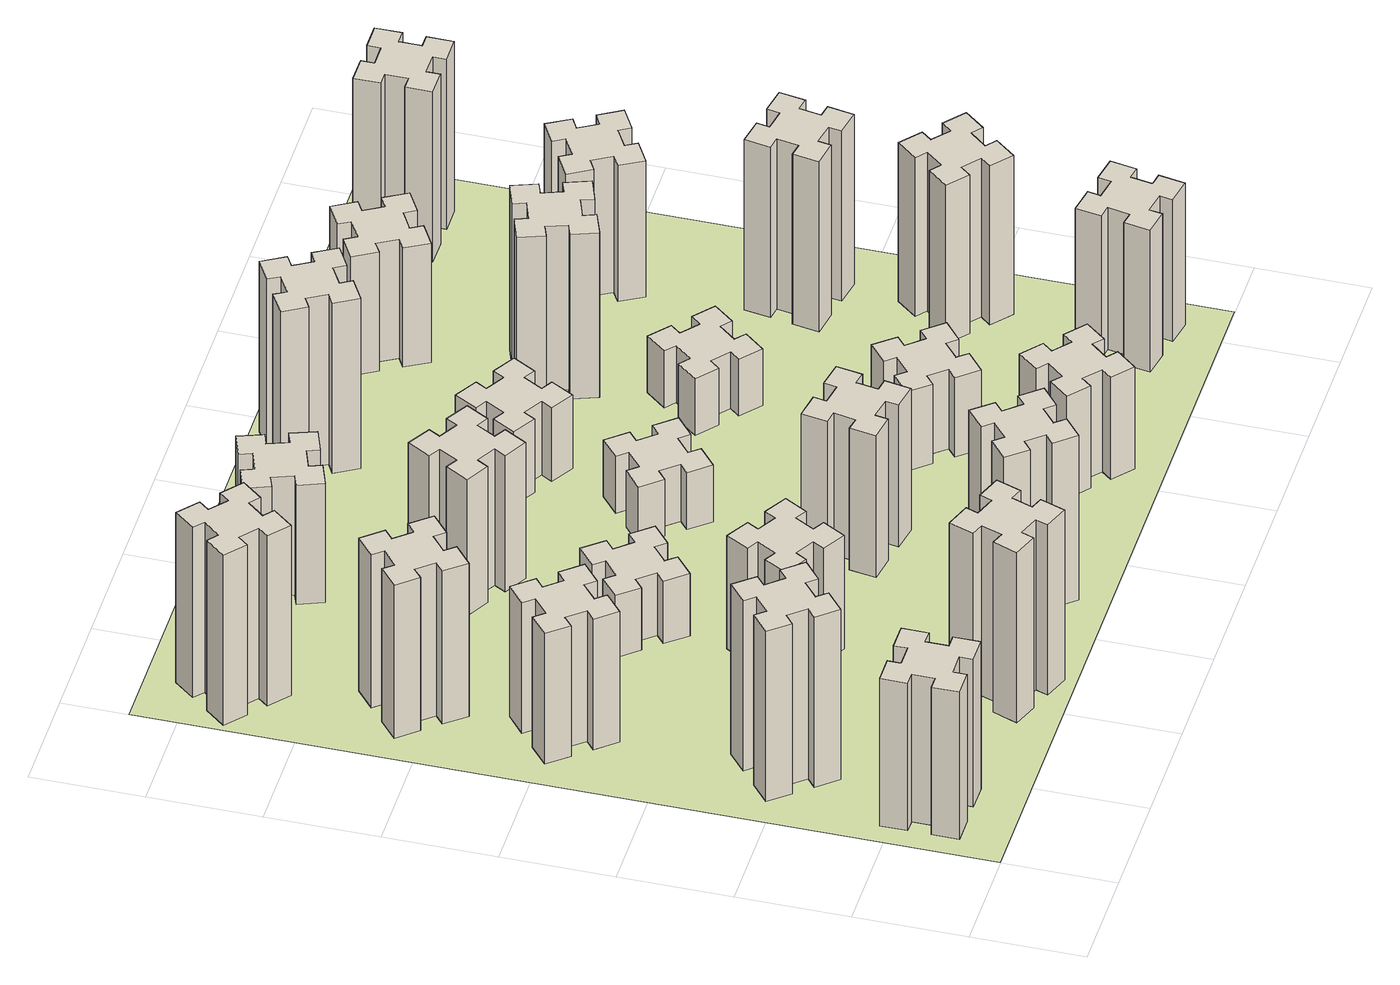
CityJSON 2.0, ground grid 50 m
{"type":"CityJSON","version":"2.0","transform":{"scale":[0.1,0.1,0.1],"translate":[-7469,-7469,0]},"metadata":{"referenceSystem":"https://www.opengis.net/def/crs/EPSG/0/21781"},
"CityObjects":{
"building1":{"type":"Building","attributes":{"class":"1000","function":"1000","usage":"1000","yearOfConstruction":2016,"roofType":"1000","measuredHeight":78,"storeysAboveGround":30,"storeysBelowGround":0},"geometry":[{"type":"Solid","lod":"1","boundaries":[[[[0,1,2,3,4,5,6,7,8,9,10,11,12,13,14,15,16,17,18,19]],[[17,16,20,21]],[[16,15,22,20]],[[15,14,23,22]],[[14,13,24,23]],[[13,12,25,24]],[[12,11,26,25]],[[11,10,27,26]],[[10,9,28,27]],[[9,8,29,28]],[[8,7,30,29]],[[7,6,31,30]],[[6,5,32,31]],[[5,4,33,32]],[[4,3,34,33]],[[3,2,35,34]],[[2,1,36,35]],[[1,0,37,36]],[[0,19,38,37]],[[19,18,39,38]],[[18,17,21,39]],[[24,25,26,27,28,29,30,31,32,33,34,35,36,37,38,39,21,20,22,23]]]]}]},
"building2":{"type":"Building","attributes":{"class":"1000","function":"1000","usage":"1000","yearOfConstruction":2016,"roofType":"1000","measuredHeight":90,"storeysAboveGround":30,"storeysBelowGround":0},"geometry":[{"type":"Solid","lod":"1","boundaries":[[[[40,41,42,43,44,45,46,47,48,49,50,51,52,53,54,55,56,57,58,59]],[[57,56,60,61]],[[56,55,62,60]],[[55,54,63,62]],[[54,53,64,63]],[[53,52,65,64]],[[52,51,66,65]],[[51,50,67,66]],[[50,49,68,67]],[[49,48,69,68]],[[48,47,70,69]],[[47,46,71,70]],[[46,45,72,71]],[[45,44,73,72]],[[44,43,74,73]],[[43,42,75,74]],[[42,41,76,75]],[[41,40,77,76]],[[40,59,78,77]],[[59,58,79,78]],[[58,57,61,79]],[[64,65,66,67,68,69,70,71,72,73,74,75,76,77,78,79,61,60,62,63]]]]}]},
"building3":{"type":"Building","attributes":{"class":"1000","function":"1000","usage":"1000","yearOfConstruction":2016,"roofType":"1000","measuredHeight":69,"storeysAboveGround":30,"storeysBelowGround":0},"geometry":[{"type":"Solid","lod":"1","boundaries":[[[[80,81,82,83,84,85,86,87,88,89,90,91,92,93,94,95,96,97,98,99]],[[97,96,100,101]],[[96,95,102,100]],[[95,94,103,102]],[[94,93,104,103]],[[93,92,105,104]],[[92,91,106,105]],[[91,90,107,106]],[[90,89,108,107]],[[89,88,109,108]],[[88,87,110,109]],[[87,86,111,110]],[[86,85,112,111]],[[85,84,113,112]],[[84,83,114,113]],[[83,82,115,114]],[[82,81,116,115]],[[81,80,117,116]],[[80,99,118,117]],[[99,98,119,118]],[[98,97,101,119]],[[104,105,106,107,108,109,110,111,112,113,114,115,116,117,118,119,101,100,102,103]]]]}]},
"building4":{"type":"Building","attributes":{"class":"1000","function":"1000","usage":"1000","yearOfConstruction":2016,"roofType":"1000","measuredHeight":81,"storeysAboveGround":30,"storeysBelowGround":0},"geometry":[{"type":"Solid","lod":"1","boundaries":[[[[120,121,122,123,124,125,126,127,128,129,130,131,132,133,134,135,136,137,138,139]],[[137,136,140,141]],[[136,135,142,140]],[[135,134,143,142]],[[134,133,144,143]],[[133,132,145,144]],[[132,131,146,145]],[[131,130,147,146]],[[130,129,148,147]],[[129,128,149,148]],[[128,127,150,149]],[[127,126,151,150]],[[126,125,152,151]],[[125,124,153,152]],[[124,123,154,153]],[[123,122,155,154]],[[122,121,156,155]],[[121,120,157,156]],[[120,139,158,157]],[[139,138,159,158]],[[138,137,141,159]],[[144,145,146,147,148,149,150,151,152,153,154,155,156,157,158,159,141,140,142,143]]]]}]},
"building5":{"type":"Building","attributes":{"class":"1000","function":"1000","usage":"1000","yearOfConstruction":2016,"roofType":"1000","measuredHeight":90,"storeysAboveGround":30,"storeysBelowGround":0},"geometry":[{"type":"Solid","lod":"1","boundaries":[[[[160,161,162,163,164,165,166,167,168,169,170,171,172,173,174,175,176,177,178,179]],[[177,176,180,181]],[[176,175,182,180]],[[175,174,183,182]],[[174,173,184,183]],[[173,172,185,184]],[[172,171,186,185]],[[171,170,187,186]],[[170,169,188,187]],[[169,168,189,188]],[[168,167,190,189]],[[167,166,191,190]],[[166,165,192,191]],[[165,164,193,192]],[[164,163,194,193]],[[163,162,195,194]],[[162,161,196,195]],[[161,160,197,196]],[[160,179,198,197]],[[179,178,199,198]],[[178,177,181,199]],[[184,185,186,187,188,189,190,191,192,193,194,195,196,197,198,199,181,180,182,183]]]]}]},
"building6":{"type":"Building","attributes":{"class":"1000","function":"1000","usage":"1000","yearOfConstruction":2016,"roofType":"1000","measuredHeight":90,"storeysAboveGround":30,"storeysBelowGround":0},"geometry":[{"type":"Solid","lod":"1","boundaries":[[[[200,201,202,203,204,205,206,207,208,209,210,211,212,213,214,215,216,217,218,219]],[[217,216,220,221]],[[216,215,222,220]],[[215,214,223,222]],[[214,213,224,223]],[[213,212,225,224]],[[212,211,226,225]],[[211,210,227,226]],[[210,209,228,227]],[[209,208,229,228]],[[208,207,230,229]],[[207,206,231,230]],[[206,205,232,231]],[[205,204,233,232]],[[204,203,234,233]],[[203,202,235,234]],[[202,201,236,235]],[[201,200,237,236]],[[200,219,238,237]],[[219,218,239,238]],[[218,217,221,239]],[[224,225,226,227,228,229,230,231,232,233,234,235,236,237,238,239,221,220,222,223]]]]}]},
"building7":{"type":"Building","attributes":{"class":"1000","function":"1000","usage":"1000","yearOfConstruction":2016,"roofType":"1000","measuredHeight":60,"storeysAboveGround":30,"storeysBelowGround":0},"geometry":[{"type":"Solid","lod":"1","boundaries":[[[[240,241,242,243,244,245,246,247,248,249,250,251,252,253,254,255,256,257,258,259]],[[257,256,260,261]],[[256,255,262,260]],[[255,254,263,262]],[[254,253,264,263]],[[253,252,265,264]],[[252,251,266,265]],[[251,250,267,266]],[[250,249,268,267]],[[249,248,269,268]],[[248,247,270,269]],[[247,246,271,270]],[[246,245,272,271]],[[245,244,273,272]],[[244,243,274,273]],[[243,242,275,274]],[[242,241,276,275]],[[241,240,277,276]],[[240,259,278,277]],[[259,258,279,278]],[[258,257,261,279]],[[264,265,266,267,268,269,270,271,272,273,274,275,276,277,278,279,261,260,262,263]]]]}]},
"building8":{"type":"Building","attributes":{"class":"1000","function":"1000","usage":"1000","yearOfConstruction":2016,"roofType":"1000","measuredHeight":33,"storeysAboveGround":30,"storeysBelowGround":0},"geometry":[{"type":"Solid","lod":"1","boundaries":[[[[280,281,282,283,284,285,286,287,288,289,290,291,292,293,294,295,296,297,298,299]],[[297,296,300,301]],[[296,295,302,300]],[[295,294,303,302]],[[294,293,304,303]],[[293,292,305,304]],[[292,291,306,305]],[[291,290,307,306]],[[290,289,308,307]],[[289,288,309,308]],[[288,287,310,309]],[[287,286,311,310]],[[286,285,312,311]],[[285,284,313,312]],[[284,283,314,313]],[[283,282,315,314]],[[282,281,316,315]],[[281,280,317,316]],[[280,299,318,317]],[[299,298,319,318]],[[298,297,301,319]],[[304,305,306,307,308,309,310,311,312,313,314,315,316,317,318,319,301,300,302,303]]]]}]},
"building9":{"type":"Building","attributes":{"class":"1000","function":"1000","usage":"1000","yearOfConstruction":2016,"roofType":"1000","measuredHeight":87,"storeysAboveGround":30,"storeysBelowGround":0},"geometry":[{"type":"Solid","lod":"1","boundaries":[[[[320,321,322,323,324,325,326,327,328,329,330,331,332,333,334,335,336,337,338,339]],[[337,336,340,341]],[[336,335,342,340]],[[335,334,343,342]],[[334,333,344,343]],[[333,332,345,344]],[[332,331,346,345]],[[331,330,347,346]],[[330,329,348,347]],[[329,328,349,348]],[[328,327,350,349]],[[327,326,351,350]],[[326,325,352,351]],[[325,324,353,352]],[[324,323,354,353]],[[323,322,355,354]],[[322,321,356,355]],[[321,320,357,356]],[[320,339,358,357]],[[339,338,359,358]],[[338,337,341,359]],[[344,345,346,347,348,349,350,351,352,353,354,355,356,357,358,359,341,340,342,343]]]]}]},
"building10":{"type":"Building","attributes":{"class":"1000","function":"1000","usage":"1000","yearOfConstruction":2016,"roofType":"1000","measuredHeight":72,"storeysAboveGround":30,"storeysBelowGround":0},"geometry":[{"type":"Solid","lod":"1","boundaries":[[[[360,361,362,363,364,365,366,367,368,369,370,371,372,373,374,375,376,377,378,379]],[[377,376,380,381]],[[376,375,382,380]],[[375,374,383,382]],[[374,373,384,383]],[[373,372,385,384]],[[372,371,386,385]],[[371,370,387,386]],[[370,369,388,387]],[[369,368,389,388]],[[368,367,390,389]],[[367,366,391,390]],[[366,365,392,391]],[[365,364,393,392]],[[364,363,394,393]],[[363,362,395,394]],[[362,361,396,395]],[[361,360,397,396]],[[360,379,398,397]],[[379,378,399,398]],[[378,377,381,399]],[[384,385,386,387,388,389,390,391,392,393,394,395,396,397,398,399,381,380,382,383]]]]}]},
"building11":{"type":"Building","attributes":{"class":"1000","function":"1000","usage":"1000","yearOfConstruction":2016,"roofType":"1000","measuredHeight":63,"storeysAboveGround":30,"storeysBelowGround":0},"geometry":[{"type":"Solid","lod":"1","boundaries":[[[[400,401,402,403,404,405,406,407,408,409,410,411,412,413,414,415,416,417,418,419]],[[417,416,420,421]],[[416,415,422,420]],[[415,414,423,422]],[[414,413,424,423]],[[413,412,425,424]],[[412,411,426,425]],[[411,410,427,426]],[[410,409,428,427]],[[409,408,429,428]],[[408,407,430,429]],[[407,406,431,430]],[[406,405,432,431]],[[405,404,433,432]],[[404,403,434,433]],[[403,402,435,434]],[[402,401,436,435]],[[401,400,437,436]],[[400,419,438,437]],[[419,418,439,438]],[[418,417,421,439]],[[424,425,426,427,428,429,430,431,432,433,434,435,436,437,438,439,421,420,422,423]]]]}]},
"building12":{"type":"Building","attributes":{"class":"1000","function":"1000","usage":"1000","yearOfConstruction":2016,"roofType":"1000","measuredHeight":75,"storeysAboveGround":30,"storeysBelowGround":0},"geometry":[{"type":"Solid","lod":"1","boundaries":[[[[440,441,442,443,444,445,446,447,448,449,450,451,452,453,454,455,456,457,458,459]],[[457,456,460,461]],[[456,455,462,460]],[[455,454,463,462]],[[454,453,464,463]],[[453,452,465,464]],[[452,451,466,465]],[[451,450,467,466]],[[450,449,468,467]],[[449,448,469,468]],[[448,447,470,469]],[[447,446,471,470]],[[446,445,472,471]],[[445,444,473,472]],[[444,443,474,473]],[[443,442,475,474]],[[442,441,476,475]],[[441,440,477,476]],[[440,459,478,477]],[[459,458,479,478]],[[458,457,461,479]],[[464,465,466,467,468,469,470,471,472,473,474,475,476,477,478,479,461,460,462,463]]]]}]},
"building13":{"type":"Building","attributes":{"class":"1000","function":"1000","usage":"1000","yearOfConstruction":2016,"roofType":"1000","measuredHeight":30,"storeysAboveGround":30,"storeysBelowGround":0},"geometry":[{"type":"Solid","lod":"1","boundaries":[[[[480,481,482,483,484,485,486,487,488,489,490,491,492,493,494,495,496,497,498,499]],[[497,496,500,501]],[[496,495,502,500]],[[495,494,503,502]],[[494,493,504,503]],[[493,492,505,504]],[[492,491,506,505]],[[491,490,507,506]],[[490,489,508,507]],[[489,488,509,508]],[[488,487,510,509]],[[487,486,511,510]],[[486,485,512,511]],[[485,484,513,512]],[[484,483,514,513]],[[483,482,515,514]],[[482,481,516,515]],[[481,480,517,516]],[[480,499,518,517]],[[499,498,519,518]],[[498,497,501,519]],[[504,505,506,507,508,509,510,511,512,513,514,515,516,517,518,519,501,500,502,503]]]]}]},
"building14":{"type":"Building","attributes":{"class":"1000","function":"1000","usage":"1000","yearOfConstruction":2016,"roofType":"1000","measuredHeight":54,"storeysAboveGround":30,"storeysBelowGround":0},"geometry":[{"type":"Solid","lod":"1","boundaries":[[[[520,521,522,523,524,525,526,527,528,529,530,531,532,533,534,535,536,537,538,539]],[[537,536,540,541]],[[536,535,542,540]],[[535,534,543,542]],[[534,533,544,543]],[[533,532,545,544]],[[532,531,546,545]],[[531,530,547,546]],[[530,529,548,547]],[[529,528,549,548]],[[528,527,550,549]],[[527,526,551,550]],[[526,525,552,551]],[[525,524,553,552]],[[524,523,554,553]],[[523,522,555,554]],[[522,521,556,555]],[[521,520,557,556]],[[520,539,558,557]],[[539,538,559,558]],[[538,537,541,559]],[[544,545,546,547,548,549,550,551,552,553,554,555,556,557,558,559,541,540,542,543]]]]}]},
"building15":{"type":"Building","attributes":{"class":"1000","function":"1000","usage":"1000","yearOfConstruction":2016,"roofType":"1000","measuredHeight":39,"storeysAboveGround":30,"storeysBelowGround":0},"geometry":[{"type":"Solid","lod":"1","boundaries":[[[[560,561,562,563,564,565,566,567,568,569,570,571,572,573,574,575,576,577,578,579]],[[577,576,580,581]],[[576,575,582,580]],[[575,574,583,582]],[[574,573,584,583]],[[573,572,585,584]],[[572,571,586,585]],[[571,570,587,586]],[[570,569,588,587]],[[569,568,589,588]],[[568,567,590,589]],[[567,566,591,590]],[[566,565,592,591]],[[565,564,593,592]],[[564,563,594,593]],[[563,562,595,594]],[[562,561,596,595]],[[561,560,597,596]],[[560,579,598,597]],[[579,578,599,598]],[[578,577,581,599]],[[584,585,586,587,588,589,590,591,592,593,594,595,596,597,598,599,581,580,582,583]]]]}]},
"building16":{"type":"Building","attributes":{"class":"1000","function":"1000","usage":"1000","yearOfConstruction":2016,"roofType":"1000","measuredHeight":90,"storeysAboveGround":30,"storeysBelowGround":0},"geometry":[{"type":"Solid","lod":"1","boundaries":[[[[600,601,602,603,604,605,606,607,608,609,610,611,612,613,614,615,616,617,618,619]],[[617,616,620,621]],[[616,615,622,620]],[[615,614,623,622]],[[614,613,624,623]],[[613,612,625,624]],[[612,611,626,625]],[[611,610,627,626]],[[610,609,628,627]],[[609,608,629,628]],[[608,607,630,629]],[[607,606,631,630]],[[606,605,632,631]],[[605,604,633,632]],[[604,603,634,633]],[[603,602,635,634]],[[602,601,636,635]],[[601,600,637,636]],[[600,619,638,637]],[[619,618,639,638]],[[618,617,621,639]],[[624,625,626,627,628,629,630,631,632,633,634,635,636,637,638,639,621,620,622,623]]]]}]},
"building17":{"type":"Building","attributes":{"class":"1000","function":"1000","usage":"1000","yearOfConstruction":2016,"roofType":"1000","measuredHeight":42,"storeysAboveGround":30,"storeysBelowGround":0},"geometry":[{"type":"Solid","lod":"1","boundaries":[[[[640,641,642,643,644,645,646,647,648,649,650,651,652,653,654,655,656,657,658,659]],[[657,656,660,661]],[[656,655,662,660]],[[655,654,663,662]],[[654,653,664,663]],[[653,652,665,664]],[[652,651,666,665]],[[651,650,667,666]],[[650,649,668,667]],[[649,648,669,668]],[[648,647,670,669]],[[647,646,671,670]],[[646,645,672,671]],[[645,644,673,672]],[[644,643,674,673]],[[643,642,675,674]],[[642,641,676,675]],[[641,640,677,676]],[[640,659,678,677]],[[659,658,679,678]],[[658,657,661,679]],[[664,665,666,667,668,669,670,671,672,673,674,675,676,677,678,679,661,660,662,663]]]]}]},
"building18":{"type":"Building","attributes":{"class":"1000","function":"1000","usage":"1000","yearOfConstruction":2016,"roofType":"1000","measuredHeight":30,"storeysAboveGround":30,"storeysBelowGround":0},"geometry":[{"type":"Solid","lod":"1","boundaries":[[[[680,681,682,683,684,685,686,687,688,689,690,691,692,693,694,695,696,697,698,699]],[[697,696,700,701]],[[696,695,702,700]],[[695,694,703,702]],[[694,693,704,703]],[[693,692,705,704]],[[692,691,706,705]],[[691,690,707,706]],[[690,689,708,707]],[[689,688,709,708]],[[688,687,710,709]],[[687,686,711,710]],[[686,685,712,711]],[[685,684,713,712]],[[684,683,714,713]],[[683,682,715,714]],[[682,681,716,715]],[[681,680,717,716]],[[680,699,718,717]],[[699,698,719,718]],[[698,697,701,719]],[[704,705,706,707,708,709,710,711,712,713,714,715,716,717,718,719,701,700,702,703]]]]}]},
"building19":{"type":"Building","attributes":{"class":"1000","function":"1000","usage":"1000","yearOfConstruction":2016,"roofType":"1000","measuredHeight":87,"storeysAboveGround":30,"storeysBelowGround":0},"geometry":[{"type":"Solid","lod":"1","boundaries":[[[[720,721,722,723,724,725,726,727,728,729,730,731,732,733,734,735,736,737,738,739]],[[737,736,740,741]],[[736,735,742,740]],[[735,734,743,742]],[[734,733,744,743]],[[733,732,745,744]],[[732,731,746,745]],[[731,730,747,746]],[[730,729,748,747]],[[729,728,749,748]],[[728,727,750,749]],[[727,726,751,750]],[[726,725,752,751]],[[725,724,753,752]],[[724,723,754,753]],[[723,722,755,754]],[[722,721,756,755]],[[721,720,757,756]],[[720,739,758,757]],[[739,738,759,758]],[[738,737,741,759]],[[744,745,746,747,748,749,750,751,752,753,754,755,756,757,758,759,741,740,742,743]]]]}]},
"building20":{"type":"Building","attributes":{"class":"1000","function":"1000","usage":"1000","yearOfConstruction":2016,"roofType":"1000","measuredHeight":75,"storeysAboveGround":30,"storeysBelowGround":0},"geometry":[{"type":"Solid","lod":"1","boundaries":[[[[760,761,762,763,764,765,766,767,768,769,770,771,772,773,774,775,776,777,778,779]],[[777,776,780,781]],[[776,775,782,780]],[[775,774,783,782]],[[774,773,784,783]],[[773,772,785,784]],[[772,771,786,785]],[[771,770,787,786]],[[770,769,788,787]],[[769,768,789,788]],[[768,767,790,789]],[[767,766,791,790]],[[766,765,792,791]],[[765,764,793,792]],[[764,763,794,793]],[[763,762,795,794]],[[762,761,796,795]],[[761,760,797,796]],[[760,779,798,797]],[[779,778,799,798]],[[778,777,781,799]],[[784,785,786,787,788,789,790,791,792,793,794,795,796,797,798,799,781,780,782,783]]]]}]},
"building21":{"type":"Building","attributes":{"class":"1000","function":"1000","usage":"1000","yearOfConstruction":2016,"roofType":"1000","measuredHeight":63,"storeysAboveGround":30,"storeysBelowGround":0},"geometry":[{"type":"Solid","lod":"1","boundaries":[[[[800,801,802,803,804,805,806,807,808,809,810,811,812,813,814,815,816,817,818,819]],[[817,816,820,821]],[[816,815,822,820]],[[815,814,823,822]],[[814,813,824,823]],[[813,812,825,824]],[[812,811,826,825]],[[811,810,827,826]],[[810,809,828,827]],[[809,808,829,828]],[[808,807,830,829]],[[807,806,831,830]],[[806,805,832,831]],[[805,804,833,832]],[[804,803,834,833]],[[803,802,835,834]],[[802,801,836,835]],[[801,800,837,836]],[[800,819,838,837]],[[819,818,839,838]],[[818,817,821,839]],[[824,825,826,827,828,829,830,831,832,833,834,835,836,837,838,839,821,820,822,823]]]]}]},
"building22":{"type":"Building","attributes":{"class":"1000","function":"1000","usage":"1000","yearOfConstruction":2016,"roofType":"1000","measuredHeight":84,"storeysAboveGround":30,"storeysBelowGround":0},"geometry":[{"type":"Solid","lod":"1","boundaries":[[[[840,841,842,843,844,845,846,847,848,849,850,851,852,853,854,855,856,857,858,859]],[[857,856,860,861]],[[856,855,862,860]],[[855,854,863,862]],[[854,853,864,863]],[[853,852,865,864]],[[852,851,866,865]],[[851,850,867,866]],[[850,849,868,867]],[[849,848,869,868]],[[848,847,870,869]],[[847,846,871,870]],[[846,845,872,871]],[[845,844,873,872]],[[844,843,874,873]],[[843,842,875,874]],[[842,841,876,875]],[[841,840,877,876]],[[840,859,878,877]],[[859,858,879,878]],[[858,857,861,879]],[[864,865,866,867,868,869,870,871,872,873,874,875,876,877,878,879,861,860,862,863]]]]}]},
"building23":{"type":"Building","attributes":{"class":"1000","function":"1000","usage":"1000","yearOfConstruction":2016,"roofType":"1000","measuredHeight":90,"storeysAboveGround":30,"storeysBelowGround":0},"geometry":[{"type":"Solid","lod":"1","boundaries":[[[[880,881,882,883,884,885,886,887,888,889,890,891,892,893,894,895,896,897,898,899]],[[897,896,900,901]],[[896,895,902,900]],[[895,894,903,902]],[[894,893,904,903]],[[893,892,905,904]],[[892,891,906,905]],[[891,890,907,906]],[[890,889,908,907]],[[889,888,909,908]],[[888,887,910,909]],[[887,886,911,910]],[[886,885,912,911]],[[885,884,913,912]],[[884,883,914,913]],[[883,882,915,914]],[[882,881,916,915]],[[881,880,917,916]],[[880,899,918,917]],[[899,898,919,918]],[[898,897,901,919]],[[904,905,906,907,908,909,910,911,912,913,914,915,916,917,918,919,901,900,902,903]]]]}]},
"building24":{"type":"Building","attributes":{"class":"1000","function":"1000","usage":"1000","yearOfConstruction":2016,"roofType":"1000","measuredHeight":72,"storeysAboveGround":30,"storeysBelowGround":0},"geometry":[{"type":"Solid","lod":"1","boundaries":[[[[920,921,922,923,924,925,926,927,928,929,930,931,932,933,934,935,936,937,938,939]],[[937,936,940,941]],[[936,935,942,940]],[[935,934,943,942]],[[934,933,944,943]],[[933,932,945,944]],[[932,931,946,945]],[[931,930,947,946]],[[930,929,948,947]],[[929,928,949,948]],[[928,927,950,949]],[[927,926,951,950]],[[926,925,952,951]],[[925,924,953,952]],[[924,923,954,953]],[[923,922,955,954]],[[922,921,956,955]],[[921,920,957,956]],[[920,939,958,957]],[[939,938,959,958]],[[938,937,941,959]],[[944,945,946,947,948,949,950,951,952,953,954,955,956,957,958,959,941,940,942,943]]]]}]},
"building25":{"type":"Building","attributes":{"class":"1000","function":"1000","usage":"1000","yearOfConstruction":2016,"roofType":"1000","measuredHeight":90,"storeysAboveGround":30,"storeysBelowGround":0},"geometry":[{"type":"Solid","lod":"1","boundaries":[[[[960,961,962,963,964,965,966,967,968,969,970,971,972,973,974,975,976,977,978,979]],[[977,976,980,981]],[[976,975,982,980]],[[975,974,983,982]],[[974,973,984,983]],[[973,972,985,984]],[[972,971,986,985]],[[971,970,987,986]],[[970,969,988,987]],[[969,968,989,988]],[[968,967,990,989]],[[967,966,991,990]],[[966,965,992,991]],[[965,964,993,992]],[[964,963,994,993]],[[963,962,995,994]],[[962,961,996,995]],[[961,960,997,996]],[[960,979,998,997]],[[979,978,999,998]],[[978,977,981,999]],[[984,985,986,987,988,989,990,991,992,993,994,995,996,997,998,999,981,980,982,983]]]]}]},
"landuse1":{"type":"LandUse","attributes":{"name":"plot1","function":"1010"},"geometry":[{"type":"MultiSurface","lod":"1","boundaries":[[[1000,1001,1002,1003]]]}]}
},
"vertices":[
[165,425,0],[165,325,0],[105,325,0],[105,205,0],[225,205,0],[225,265,0],[325,265,0],[325,205,0],[445,205,0],[445,325,0],[385,325,0],[385,425,0],[445,425,0],[445,545,0],[325,545,0],[325,485,0],[225,485,0],[225,545,0],[105,545,0],[105,425,0],[225,485,780],[225,545,780],[325,485,780],[325,545,780],[445,545,780],[445,425,780],[385,425,780],[385,325,780],[445,325,780],[445,205,780],[325,205,780],[325,265,780],[225,265,780],[225,205,780],[105,205,780],[105,325,780],[165,325,780],[165,425,780],[105,425,780],[105,545,780],
[492,1048,0],[427,1124,0],[473,1163,0],[396,1255,0],[304,1178,0],[343,1132,0],[266,1067,0],[228,1113,0],[136,1036,0],[213,944,0],[259,983,0],[323,906,0],[277,868,0],[354,776,0],[446,853,0],[408,899,0],[484,963,0],[523,917,0],[615,994,0],[538,1086,0],[484,963,900],[523,917,900],[408,899,900],[446,853,900],[354,776,900],[277,868,900],[323,906,900],[259,983,900],[213,944,900],[136,1036,900],[228,1113,900],[266,1067,900],[343,1132,900],[304,1178,900],[396,1255,900],[473,1163,900],[427,1124,900],[492,1048,900],[538,1086,900],[615,994,900],
[492,1988,0],[427,2064,0],[473,2103,0],[396,2195,0],[304,2118,0],[343,2072,0],[266,2007,0],[228,2053,0],[136,1976,0],[213,1884,0],[259,1923,0],[323,1846,0],[277,1808,0],[354,1716,0],[446,1793,0],[408,1839,0],[484,1903,0],[523,1857,0],[615,1934,0],[538,2026,0],[484,1903,690],[523,1857,690],[408,1839,690],[446,1793,690],[354,1716,690],[277,1808,690],[323,1846,690],[259,1923,690],[213,1884,690],[136,1976,690],[228,2053,690],[266,2007,690],[343,2072,690],[304,2118,690],[396,2195,690],[473,2103,690],[427,2064,690],[492,1988,690],[538,2026,690],[615,1934,690],
[343,2712,0],[266,2647,0],[228,2693,0],[136,2616,0],[213,2524,0],[259,2563,0],[323,2486,0],[277,2448,0],[354,2356,0],[446,2433,0],[408,2479,0],[484,2543,0],[523,2497,0],[615,2574,0],[538,2666,0],[492,2628,0],[427,2704,0],[473,2743,0],[396,2835,0],[304,2758,0],[427,2704,810],[473,2743,810],[492,2628,810],[538,2666,810],[615,2574,810],[523,2497,810],[484,2543,810],[408,2479,810],[446,2433,810],[354,2356,810],[277,2448,810],[323,2486,810],[259,2563,810],[213,2524,810],[136,2616,810],[228,2693,810],[266,2647,810],[343,2712,810],[304,2758,810],[396,2835,810],
[1029,360,0],[995,266,0],[939,287,0],[897,174,0],[1010,133,0],[1031,189,0],[1125,155,0],[1104,99,0],[1217,57,0],[1258,170,0],[1202,191,0],[1236,285,0],[1292,264,0],[1333,377,0],[1220,418,0],[1200,362,0],[1106,396,0],[1127,452,0],[1014,493,0],[973,380,0],[1106,396,900],[1127,452,900],[1200,362,900],[1220,418,900],[1333,377,900],[1292,264,900],[1236,285,900],[1202,191,900],[1258,170,900],[1217,57,900],[1104,99,900],[1125,155,900],[1031,189,900],[1010,133,900],[897,174,900],[939,287,900],[995,266,900],[1029,360,900],[973,380,900],[1014,493,900],
[384,3387,0],[308,3452,0],[346,3498,0],[254,3575,0],[177,3483,0],[223,3444,0],[159,3368,0],[113,3406,0],[36,3314,0],[128,3237,0],[166,3283,0],[243,3219,0],[204,3173,0],[296,3096,0],[373,3188,0],[327,3226,0],[392,3303,0],[438,3264,0],[515,3356,0],[423,3433,0],[392,3303,900],[438,3264,900],[327,3226,900],[373,3188,900],[296,3096,900],[204,3173,900],[243,3219,900],[166,3283,900],[128,3237,900],[36,3314,900],[113,3406,900],[159,3368,900],[223,3444,900],[177,3483,900],[254,3575,900],[346,3498,900],[308,3452,900],[384,3387,900],[423,3433,900],[515,3356,900],
[1186,1117,0],[1236,1204,0],[1288,1174,0],[1348,1278,0],[1244,1338,0],[1214,1286,0],[1127,1336,0],[1157,1388,0],[1053,1448,0],[993,1344,0],[1045,1314,0],[995,1227,0],[943,1257,0],[883,1153,0],[987,1093,0],[1017,1145,0],[1104,1095,0],[1074,1043,0],[1178,983,0],[1238,1087,0],[1104,1095,600],[1074,1043,600],[1017,1145,600],[987,1093,600],[883,1153,600],[943,1257,600],[995,1227,600],[1045,1314,600],[993,1344,600],[1053,1448,600],[1157,1388,600],[1127,1336,600],[1214,1286,600],[1244,1338,600],[1348,1278,600],[1288,1174,600],[1236,1204,600],[1186,1117,600],[1238,1087,600],[1178,983,600],
[1083,1972,0],[1006,1907,0],[968,1953,0],[876,1876,0],[953,1784,0],[999,1823,0],[1063,1746,0],[1017,1708,0],[1094,1616,0],[1186,1693,0],[1148,1739,0],[1224,1803,0],[1263,1757,0],[1355,1834,0],[1278,1926,0],[1232,1888,0],[1167,1964,0],[1213,2003,0],[1136,2095,0],[1044,2018,0],[1167,1964,330],[1213,2003,330],[1232,1888,330],[1278,1926,330],[1355,1834,330],[1263,1757,330],[1224,1803,330],[1148,1739,330],[1186,1693,330],[1094,1616,330],[1017,1708,330],[1063,1746,330],[999,1823,330],[953,1784,330],[876,1876,330],[968,1953,330],[1006,1907,330],[1083,1972,330],[1044,2018,330],[1136,2095,330],
[1639,343,0],[1703,266,0],[1657,228,0],[1734,136,0],[1826,213,0],[1788,259,0],[1864,323,0],[1903,277,0],[1995,354,0],[1918,446,0],[1872,408,0],[1807,484,0],[1853,523,0],[1776,615,0],[1684,538,0],[1723,492,0],[1646,427,0],[1608,473,0],[1516,396,0],[1593,304,0],[1646,427,870],[1608,473,870],[1723,492,870],[1684,538,870],[1776,615,870],[1853,523,870],[1807,484,870],[1872,408,870],[1918,446,870],[1995,354,870],[1903,277,870],[1864,323,870],[1788,259,870],[1826,213,870],[1734,136,870],[1657,228,870],[1703,266,870],[1639,343,870],[1593,304,870],[1516,396,870],
[1314,2666,0],[1227,2716,0],[1257,2768,0],[1153,2828,0],[1093,2724,0],[1145,2694,0],[1095,2607,0],[1043,2637,0],[983,2533,0],[1087,2473,0],[1117,2525,0],[1204,2475,0],[1174,2423,0],[1278,2363,0],[1338,2467,0],[1286,2497,0],[1336,2584,0],[1388,2554,0],[1448,2658,0],[1344,2718,0],[1336,2584,720],[1388,2554,720],[1286,2497,720],[1338,2467,720],[1278,2363,720],[1174,2423,720],[1204,2475,720],[1117,2525,720],[1087,2473,720],[983,2533,720],[1043,2637,720],[1095,2607,720],[1145,2694,720],[1093,2724,720],[1153,2828,720],[1257,2768,720],[1227,2716,720],[1314,2666,720],[1344,2718,720],[1448,2658,720],
[1025,3456,0],[931,3422,0],[910,3478,0],[797,3437,0],[839,3324,0],[895,3345,0],[929,3251,0],[873,3230,0],[914,3117,0],[1027,3159,0],[1006,3215,0],[1100,3249,0],[1120,3193,0],[1233,3234,0],[1192,3347,0],[1136,3326,0],[1102,3420,0],[1158,3440,0],[1117,3553,0],[1004,3512,0],[1102,3420,630],[1158,3440,630],[1136,3326,630],[1192,3347,630],[1233,3234,630],[1120,3193,630],[1100,3249,630],[1006,3215,630],[1027,3159,630],[914,3117,630],[873,3230,630],[929,3251,630],[895,3345,630],[839,3324,630],[797,3437,630],[910,3478,630],[931,3422,630],[1025,3456,630],[1004,3512,630],[1117,3553,630],
[1955,1047,0],[1972,1145,0],[2031,1135,0],[2052,1253,0],[1934,1274,0],[1924,1215,0],[1825,1232,0],[1836,1291,0],[1717,1312,0],[1697,1194,0],[1756,1184,0],[1738,1085,0],[1679,1096,0],[1658,977,0],[1777,957,0],[1787,1016,0],[1885,998,0],[1875,939,0],[1993,918,0],[2014,1037,0],[1885,998,750],[1875,939,750],[1787,1016,750],[1777,957,750],[1658,977,750],[1679,1096,750],[1738,1085,750],[1756,1184,750],[1697,1194,750],[1717,1312,750],[1836,1291,750],[1825,1232,750],[1924,1215,750],[1934,1274,750],[2052,1253,750],[2031,1135,750],[1972,1145,750],[1955,1047,750],[2014,1037,750],[1993,918,750],
[1972,1988,0],[1907,2064,0],[1953,2103,0],[1876,2195,0],[1784,2118,0],[1823,2072,0],[1746,2007,0],[1708,2053,0],[1616,1976,0],[1693,1884,0],[1739,1923,0],[1803,1846,0],[1757,1808,0],[1834,1716,0],[1926,1793,0],[1888,1839,0],[1964,1903,0],[2003,1857,0],[2095,1934,0],[2018,2026,0],[1964,1903,300],[2003,1857,300],[1888,1839,300],[1926,1793,300],[1834,1716,300],[1757,1808,300],[1803,1846,300],[1739,1923,300],[1693,1884,300],[1616,1976,300],[1708,2053,300],[1746,2007,300],[1823,2072,300],[1784,2118,300],[1876,2195,300],[1953,2103,300],[1907,2064,300],[1972,1988,300],[2018,2026,300],[2095,1934,300],
[2486,323,0],[2563,259,0],[2524,213,0],[2616,136,0],[2693,228,0],[2647,266,0],[2712,343,0],[2758,304,0],[2835,396,0],[2743,473,0],[2704,427,0],[2628,492,0],[2666,538,0],[2574,615,0],[2497,523,0],[2543,484,0],[2479,408,0],[2433,446,0],[2356,354,0],[2448,277,0],[2479,408,540],[2433,446,540],[2543,484,540],[2497,523,540],[2574,615,540],[2666,538,540],[2628,492,540],[2704,427,540],[2743,473,540],[2835,396,540],[2758,304,540],[2712,343,540],[2647,266,540],[2693,228,540],[2616,136,540],[2524,213,540],[2563,259,540],[2486,323,540],[2448,277,540],[2356,354,540],
[2026,2497,0],[2076,2584,0],[2128,2554,0],[2188,2658,0],[2084,2718,0],[2054,2666,0],[1967,2716,0],[1997,2768,0],[1893,2828,0],[1833,2724,0],[1885,2694,0],[1835,2607,0],[1783,2637,0],[1723,2533,0],[1827,2473,0],[1857,2525,0],[1944,2475,0],[1914,2423,0],[2018,2363,0],[2078,2467,0],[1944,2475,390],[1914,2423,390],[1857,2525,390],[1827,2473,390],[1723,2533,390],[1783,2637,390],[1835,2607,390],[1885,2694,390],[1833,2724,390],[1893,2828,390],[1997,2768,390],[1967,2716,390],[2054,2666,390],[2084,2718,390],[2188,2658,390],[2128,2554,390],[2076,2584,390],[2026,2497,390],[2078,2467,390],[2018,2363,390],
[1844,3556,0],[1757,3506,0],[1727,3558,0],[1623,3498,0],[1683,3394,0],[1735,3424,0],[1785,3337,0],[1733,3307,0],[1793,3203,0],[1897,3263,0],[1867,3315,0],[1954,3365,0],[1984,3313,0],[2088,3373,0],[2028,3477,0],[1976,3447,0],[1926,3534,0],[1978,3564,0],[1918,3668,0],[1814,3608,0],[1926,3534,900],[1978,3564,900],[1976,3447,900],[2028,3477,900],[2088,3373,900],[1984,3313,900],[1954,3365,900],[1867,3315,900],[1897,3263,900],[1793,3203,900],[1733,3307,900],[1785,3337,900],[1735,3424,900],[1683,3394,900],[1623,3498,900],[1727,3558,900],[1757,3506,900],[1844,3556,900],[1814,3608,900],[1918,3668,900],
[2563,1132,0],[2486,1067,0],[2448,1113,0],[2356,1036,0],[2433,944,0],[2479,983,0],[2543,906,0],[2497,868,0],[2574,776,0],[2666,853,0],[2628,899,0],[2704,963,0],[2743,917,0],[2835,994,0],[2758,1086,0],[2712,1048,0],[2647,1124,0],[2693,1163,0],[2616,1255,0],[2524,1178,0],[2647,1124,420],[2693,1163,420],[2712,1048,420],[2758,1086,420],[2835,994,420],[2743,917,420],[2704,963,420],[2628,899,420],[2666,853,420],[2574,776,420],[2497,868,420],[2543,906,420],[2479,983,420],[2433,944,420],[2356,1036,420],[2448,1113,420],[2486,1067,420],[2563,1132,420],[2524,1178,420],[2616,1255,420],
[2704,2007,0],[2628,2072,0],[2666,2118,0],[2574,2195,0],[2497,2103,0],[2543,2064,0],[2479,1988,0],[2433,2026,0],[2356,1934,0],[2448,1857,0],[2486,1903,0],[2563,1839,0],[2524,1793,0],[2616,1716,0],[2693,1808,0],[2647,1846,0],[2712,1923,0],[2758,1884,0],[2835,1976,0],[2743,2053,0],[2712,1923,300],[2758,1884,300],[2647,1846,300],[2693,1808,300],[2616,1716,300],[2524,1793,300],[2563,1839,300],[2486,1903,300],[2448,1857,300],[2356,1934,300],[2433,2026,300],[2479,1988,300],[2543,2064,300],[2497,2103,300],[2574,2195,300],[2666,2118,300],[2628,2072,300],[2704,2007,300],[2743,2053,300],[2835,1976,300],
[2475,2605,0],[2509,2511,0],[2453,2490,0],[2494,2377,0],[2607,2419,0],[2586,2475,0],[2680,2509,0],[2700,2453,0],[2813,2494,0],[2772,2607,0],[2716,2586,0],[2682,2680,0],[2738,2700,0],[2697,2813,0],[2584,2772,0],[2605,2716,0],[2511,2682,0],[2490,2738,0],[2377,2697,0],[2419,2584,0],[2511,2682,870],[2490,2738,870],[2605,2716,870],[2584,2772,870],[2697,2813,870],[2738,2700,870],[2682,2680,870],[2716,2586,870],[2772,2607,870],[2813,2494,870],[2700,2453,870],[2680,2509,870],[2586,2475,870],[2607,2419,870],[2494,2377,870],[2453,2490,870],[2509,2511,870],[2475,2605,870],[2419,2584,870],[2377,2697,870],
[3504,475,0],[3405,492,0],[3416,551,0],[3297,572,0],[3277,454,0],[3336,444,0],[3318,345,0],[3259,356,0],[3238,237,0],[3357,217,0],[3367,276,0],[3465,258,0],[3455,199,0],[3573,178,0],[3594,297,0],[3535,307,0],[3552,405,0],[3611,395,0],[3632,513,0],[3514,534,0],[3552,405,750],[3611,395,750],[3535,307,750],[3594,297,750],[3573,178,750],[3455,199,750],[3465,258,750],[3367,276,750],[3357,217,750],[3238,237,750],[3259,356,750],[3318,345,750],[3336,444,750],[3277,454,750],[3297,572,750],[3416,551,750],[3405,492,750],[3504,475,750],[3514,534,750],[3632,513,750],
[2716,3347,0],[2666,3434,0],[2718,3464,0],[2658,3568,0],[2554,3508,0],[2584,3456,0],[2497,3406,0],[2467,3458,0],[2363,3398,0],[2423,3294,0],[2475,3324,0],[2525,3237,0],[2473,3207,0],[2533,3103,0],[2637,3163,0],[2607,3215,0],[2694,3265,0],[2724,3213,0],[2828,3273,0],[2768,3377,0],[2694,3265,630],[2724,3213,630],[2607,3215,630],[2637,3163,630],[2533,3103,630],[2473,3207,630],[2525,3237,630],[2475,3324,630],[2423,3294,630],[2363,3398,630],[2467,3458,630],[2497,3406,630],[2584,3456,630],[2554,3508,630],[2658,3568,630],[2718,3464,630],[2666,3434,630],[2716,3347,630],[2768,3377,630],[2828,3273,630],
[3487,1006,0],[3552,1083,0],[3598,1044,0],[3675,1136,0],[3583,1213,0],[3544,1167,0],[3468,1232,0],[3506,1278,0],[3414,1355,0],[3337,1263,0],[3383,1224,0],[3319,1148,0],[3273,1186,0],[3196,1094,0],[3288,1017,0],[3326,1063,0],[3403,999,0],[3364,953,0],[3456,876,0],[3533,968,0],[3403,999,840],[3364,953,840],[3326,1063,840],[3288,1017,840],[3196,1094,840],[3273,1186,840],[3319,1148,840],[3383,1224,840],[3337,1263,840],[3414,1355,840],[3506,1278,840],[3468,1232,840],[3544,1167,840],[3583,1213,840],[3675,1136,840],[3598,1044,840],[3552,1083,840],[3487,1006,840],[3533,968,840],[3456,876,840],
[3267,1656,0],[3365,1638,0],[3355,1579,0],[3473,1558,0],[3494,1677,0],[3435,1687,0],[3452,1785,0],[3511,1775,0],[3532,1893,0],[3414,1914,0],[3404,1855,0],[3305,1872,0],[3316,1931,0],[3197,1952,0],[3177,1834,0],[3236,1824,0],[3218,1725,0],[3159,1736,0],[3138,1617,0],[3257,1597,0],[3218,1725,900],[3159,1736,900],[3236,1824,900],[3177,1834,900],[3197,1952,900],[3316,1931,900],[3305,1872,900],[3404,1855,900],[3414,1914,900],[3532,1893,900],[3511,1775,900],[3452,1785,900],[3435,1687,900],[3494,1677,900],[3473,1558,900],[3355,1579,900],[3365,1638,900],[3267,1656,900],[3257,1597,900],[3138,1617,900],
[3247,2475,0],[3334,2525,0],[3364,2473,0],[3468,2533,0],[3408,2637,0],[3356,2607,0],[3306,2694,0],[3358,2724,0],[3298,2828,0],[3194,2768,0],[3224,2716,0],[3137,2666,0],[3107,2718,0],[3003,2658,0],[3063,2554,0],[3115,2584,0],[3165,2497,0],[3113,2467,0],[3173,2363,0],[3277,2423,0],[3165,2497,720],[3113,2467,720],[3115,2584,720],[3063,2554,720],[3003,2658,720],[3107,2718,720],[3137,2666,720],[3224,2716,720],[3194,2768,720],[3298,2828,720],[3358,2724,720],[3306,2694,720],[3356,2607,720],[3408,2637,720],[3468,2533,720],[3364,2473,720],[3334,2525,720],[3247,2475,720],[3277,2423,720],[3173,2363,720],
[3285,3325,0],[3385,3325,0],[3385,3265,0],[3505,3265,0],[3505,3385,0],[3445,3385,0],[3445,3485,0],[3505,3485,0],[3505,3605,0],[3385,3605,0],[3385,3545,0],[3285,3545,0],[3285,3605,0],[3165,3605,0],[3165,3485,0],[3225,3485,0],[3225,3385,0],[3165,3385,0],[3165,3265,0],[3285,3265,0],[3225,3385,900],[3165,3385,900],[3225,3485,900],[3165,3485,900],[3165,3605,900],[3285,3605,900],[3285,3545,900],[3385,3545,900],[3385,3605,900],[3505,3605,900],[3505,3485,900],[3445,3485,900],[3445,3385,900],[3505,3385,900],[3505,3265,900],[3385,3265,900],[3385,3325,900],[3285,3325,900],[3285,3265,900],[3165,3265,900],
[5,3705,0],[3705,3705,0],[3705,5,0],[5,5,0]
]}
